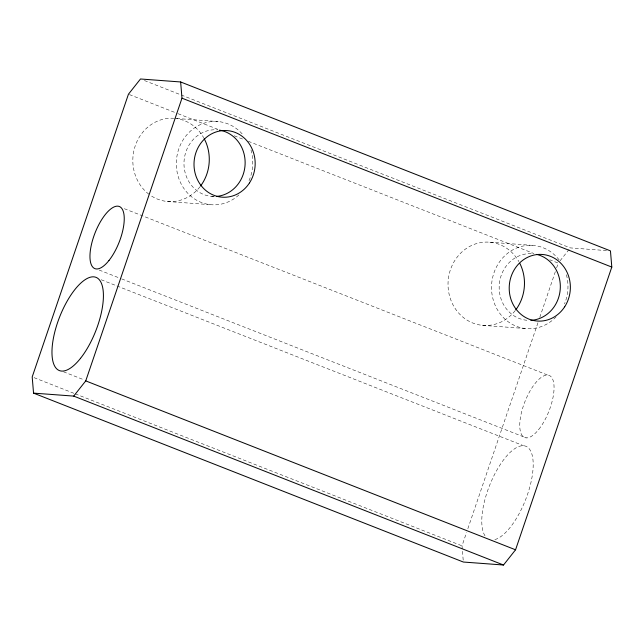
<?xml version="1.0" encoding="UTF-8"?>
<svg xmlns="http://www.w3.org/2000/svg" width="644" height="644" viewBox="0 0 644 644"><rect width="100%" height="100%" fill="white"/><g stroke="black" fill="none" stroke-linecap="round" stroke-linejoin="round"><path stroke-width="0.48" stroke-dasharray="3.22 2.42" d="M463.197 560.127L462.014 545.83L466.546 532.508M467.842 528.7L538.167 322.129M539.785 317.371L555.337 271.679M556.633 267.872L558.259 263.106L549.831 259.798M560.063 260.828L569.095 249.421M176.673 118.488L218.195 121.571M211.643 196.396L214.38 196.597M167.408 201.492L210.91 204.712M606.535 250.58L570.294 247.9L144.232 80.46M489.891 242.208L533.393 245.436M482.606 325.357L526.108 328.577M129.38 94.571L177.14 113.336M178.074 113.706L218.34 129.533M234.263 135.787L243.625 139.466M248.31 141.302L533.908 253.543M124.34 208.704L547.601 375.041M99.208 270.061L120.75 278.53M121.684 278.892L526.212 437.872M101.221 279.754L523.54 445.72M63.515 371.789L84.123 379.888M34.076 377.658L74.342 393.484M75.276 393.854L462.014 545.83M174.693 118.343A41.731 38.213 -85.8 0 1 203.697 137.752M199.946 186.824A41.731 38.213 -85.8 0 1 150.366 195.285M148.869 194.198A41.731 38.213 -85.8 0 1 135.063 146.349A41.731 38.213 -85.8 0 1 173.703 118.271M515.136 310.69A41.731 38.213 -85.8 0 1 458.367 312.718A41.731 38.213 -85.8 0 1 463.1 250.918A41.731 38.213 -85.8 0 1 518.895 261.617M484.996 535.808A50.079 19.368 -68.5 0 1 503.906 459.422A50.079 19.368 -68.5 0 1 532.556 473.654A50.079 19.368 -68.5 0 1 493.264 539.914M556.118 316.832A41.731 38.213 -85.8 0 1 501.451 315.455A41.731 38.213 -85.8 0 1 504.719 255.829A41.731 38.213 -85.8 0 1 559.234 260.039M566.43 274.747A41.731 38.213 -85.8 0 1 564.522 303.839M526.832 320.261A33.383 30.566 -85.8 0 1 499.301 284.262A33.383 30.566 -85.8 0 1 532.66 253.744M238.892 194.963A41.731 38.213 -85.8 0 1 185.263 190.358A41.731 38.213 -85.8 0 1 189.755 131.746A41.731 38.213 -85.8 0 1 243.456 135.425M250.967 149.931A41.731 38.213 -85.8 0 1 248.536 181.777M213.631 196.509A33.383 30.566 -85.8 0 1 184.031 161.475A33.383 30.566 -85.8 0 1 217.471 129.879M538.811 429.371A33.383 12.912 -68.5 0 0 550.701 376.37A33.383 12.912 -68.5 0 0 521.205 413.625A33.383 12.912 -68.5 0 0 538.811 429.371"/><path stroke-width="0.97" d="M33.544 393.122L73.706 396.1L85.741 380.894L181.986 98.17L180.642 81.965L140.489 78.987L128.446 94.201L32.2 376.925L33.544 393.122L463.358 562.035L503.511 565.013L515.554 549.799L611.8 267.075L610.456 250.878L180.642 81.965M181.986 98.17L611.8 267.075M85.741 380.894L515.554 549.799M73.706 396.1L503.511 565.013M204.164 138.605A41.731 38.213 -85.8 0 1 200.534 186.052M519.805 263.332A41.731 38.213 -85.8 0 1 515.731 309.917M536.613 254.388A33.383 30.566 -85.8 0 1 560.191 289.752A33.383 30.566 -85.8 0 1 530.833 320.334M219.443 130.128A33.383 30.566 -85.8 0 1 245.106 164.244A33.383 30.566 -85.8 0 1 216.642 196.396M80.54 358.306A50.079 19.368 -68.5 0 0 98.379 278.804A50.079 19.368 -68.5 0 0 54.136 334.695A50.079 19.368 -68.5 0 0 80.54 358.306M108.997 260.458A33.383 12.912 -68.5 0 0 120.887 207.457A33.383 12.912 -68.5 0 0 91.4 244.72A33.383 12.912 -68.5 0 0 108.997 260.458M564.699 306.753A33.383 30.566 -85.8 0 0 542.699 254.493A33.383 30.566 -85.8 0 0 511.964 302.004A33.383 30.566 -85.8 0 0 564.699 306.753M249.502 182.888A33.383 30.566 -85.8 0 0 227.509 130.627A33.383 30.566 -85.8 0 0 196.766 178.13A33.383 30.566 -85.8 0 0 249.502 182.888"/></g></svg>
